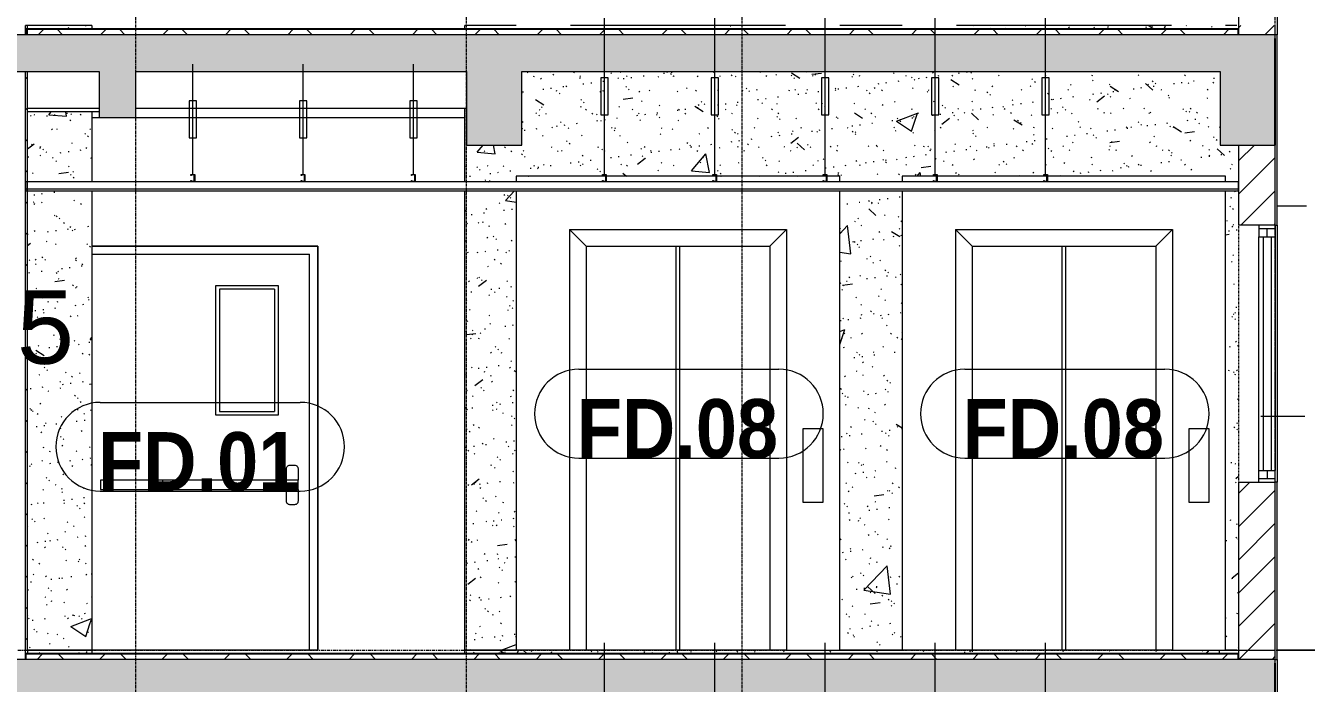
# Model space of a CAD drawing. Header units: millimetres. Extents: x 26124 to 258712, y -8723 to 35400.
# Drawn here: x 42053 to 49022, y 15619 to 19200 of the extents above; entities that cross this region are included whole.
import ezdxf

# ---------------------------------------------------------------- set-up
doc = ezdxf.new("R2010")
doc.units = ezdxf.units.MM
for name, pattern in [('1 NÉT CALL OUT', [6, 3, -3]), ('Centre', [31.75, 6.35, -4.7625, 15.875, -4.7625]), ('Grid Line', [22.225, 12.7, -3.175, 3.175, -3.175])]:
    doc.linetypes.add(name, pattern=pattern)
for name, color, linetype, lineweight in [('0-1', 7, 'Continuous', 5), ('A-AREA-IDEN', 2, 'Continuous', 9), ('A-CLNG', 13, 'Continuous', 9), ('A-CLNG-3', 13, 'Continuous', 18), ('A-DETL-GENF', 92, 'Continuous', 9), ('A-DETL-GENF-1', 7, 'Continuous', 9), ('A-DETL-MEDM', 33, 'Continuous', 18), ('A-DOOR', 31, 'Continuous', 9), ('A-DOOR-FRAM', 31, 'Continuous', 9), ('A-DOOR-IDEN', 31, 'Continuous', 9), ('A-FLOR-3', 192, 'Continuous', 25), ('A-FLOR-LEVL-2', 51, 'Centre', 9), ('A-FLOR-PATT-3', 8, 'Continuous', 9), ('A-GLAZ', 151, 'Continuous', 9), ('A-GLAZ-1', 7, '1 NÉT CALL OUT', 9), ('A-GLAZ-2', 55, '1 NÉT CALL OUT', 9), ('A-GLAZ-IDEN', 152, 'Continuous', 9), ('A-WALL', 113, 'Continuous', 9), ('A-WALL-1', 113, 'Continuous', 18), ('A-WALL-IDEN', 211, 'Continuous', 9), ('A-WALL-PATT-4', 111, 'Continuous', 9), ('I-WALL', 2, 'Continuous', 9), ('I-WALL-3', 2, 'Continuous', 18), ('S-BEAM-2', 10, 'Continuous', 25), ('S-BEAM-3', 7, 'Continuous', 9), ('S-GRID-1', 1, 'Grid Line', 9)]:
    doc.layers.add(name, color=color, linetype=linetype, lineweight=lineweight)
doc.styles.add('Arial_1', font='arial.ttf', dxfattribs={"height": 400})
doc.styles.add('Arial_B_1', font='arialbd.ttf', dxfattribs={"width": 0.9, "height": 320})
pattern_1 = [(45, (80880.3, 14125), (-169.7056, 169.7056), []), (135, (80880.3, 14125), (-169.7056, -169.7056), [])]
pattern_2 = [(45, (80880.3, 14125), (-90.50967, 90.50967), [])]
pattern_3 = [(50, (80880.3, 14125), (1165.978, -102.01), [121.92, -1341.12]), (355, (80880.3, 14125), (-225.554, 1222.763), [97.536, -1072.896]), (100.451, (80977.5, 14116.5), (940.433, 1120.746), [103.616, -1139.776]), (46.184, (80880.3, 14450.1), (1734.906, -269.074), [182.88, -2011.68]), (96.636, (81024.9, 14427.7), (1519.38, 1583.536), [155.424, -1709.665]), (351.184, (80880.3, 14450.1), (1519.39, 1583.52), [146.304, -1609.344]), (21, (81042.9, 14368.8), (970.332, -654.498), [121.92, -1341.12]), (326, (81042.9, 14368.8), (395.533, 1178.804), [97.536, -1072.896]), (71.451, (81123.7, 14314.3), (1365.87, 524.296), [103.616, -1139.776]), (37.5, (80880.3, 14125), (19.767, 541.1527), [53.645, -1006.246, 53.645, -1035.507, -1076.96]), (37.5, (80880.3, 14125), (19.767, 541.1527), [-2149.043, 53.645, -1023.315]), (7.5, (80880.3, 14125), (427.646, 641.156), [53.645, -567.334, 53.645, -981.862, -410.464]), (7.5, (80880.3, 14125), (427.646, 641.156), [-1656.486, 53.645, -356.819]), (327.5, (80517.8, 14125), (867.782, -36.665), [53.645, -352.755, 53.645, -1214.323, -1682.496]), (327.5, (80517.8, 14125), (867.782, -36.665), [-1674.368, 53.645, -1628.85]), (317.5, (80355.2, 14125), (948.028, 162.731), [53.645, -474.675, 53.645, -788.416, -1194.816]), (317.5, (80355.2, 14125), (948.028, 162.731), [-1370.38, 53.645, -1141.17])]
pattern_4 = [(37.5, (80880.3, 14125), (-5.1206, 156.61216), [5.364, -118.181, 5.364, -132.812, -132.08]), (37.5, (80880.3, 14125), (-5.1206, 156.61216), [-261.722, 5.364, -126.716]), (7.5, (80880.3, 14125), (143.847, 229.3842), [5.364, -61.285, 5.364, -105.989, -42.672]), (7.5, (80880.3, 14125), (143.847, 229.3842), [-178.003, 5.364, -37.308]), (327.5, (80780.33, 14125), (253.1176, 0.4601), [5.364, -35.276, 5.364, -140.94, -191.008]), (327.5, (80780.33, 14125), (253.1176, 0.4601), [-186.944, 5.364, -185.644]), (317.5, (80780.33, 14125), (244.3381, 71.3376), [5.364, -14.956, 5.364, -90.546, -109.728]), (317.5, (80780.33, 14125), (244.3381, 71.3376), [-116.23, 5.364, -104.364])]

# ---------------------------------------------------------------- blocks, each defined once
blk = doc.blocks.new('NCV_TKTC_KET CAU_rvt-1-TKCS_MẶT CẮT 3')
at = {"layer": 'S-BEAM-2'}
for p, q in [((48852.6, 18550), (48852.6, 19130)), ((48852.6, 15150), (48852.6, 15730))]:
    blk.add_line(p, q, dxfattribs=at)
at = {"layer": 'S-BEAM-3'}
for p, q in [((42062.6, 18750), (42452.6, 18750)), ((42652.6, 18750), (44452.6, 18750)), ((42302.7, 18730), (42062.6, 18730)), ((42452.6, 18730), (42302.7, 18730)), ((42412.6, 18700), (42452.6, 18700)), ((42652.6, 18700), (44442.6, 18700))]:
    blk.add_line(p, q, dxfattribs=at)
blk = doc.blocks.new('1_FAMILY RVT - W01-WxH 1400x3200xmm-V1-TKCS_MẶT CẮT 3')
at = {"layer": 'A-GLAZ'}
for p, q in [((48852.635618, 11314.4), (48652.635618, 11314.4)), ((48763.735618, 11314.4), (48763.735618, 11250.9)), ((48763.735618, 11295.35), (48852.635618, 11295.35)), ((48808.185618, 11250.9), (48808.185618, 11295.35)), ((48852.635618, 11314.4), (48852.635618, 11250.9)), ((48763.735618, 9977.9), (48763.735618, 11250.9)), ((48763.735618, 11250.9), (48852.635618, 11250.9)), ((48785.960618, 11250.9), (48785.960618, 9977.9)), ((48830.410618, 11250.9), (48830.410618, 9977.9)), ((48852.635618, 11250.9), (48852.635618, 9977.9)), ((48763.735618, 9914.4), (48763.735618, 9977.9)), ((48763.735618, 9977.9), (48852.635618, 9977.9)), ((48808.185618, 9977.9), (48808.185618, 9933.45)), ((48852.635618, 9914.4), (48852.635618, 9977.9)), ((48652.635618, 9914.4), (48852.635618, 9914.4)), ((48852.635618, 9933.45), (48763.735618, 9933.45))]:
    blk.add_line(p, q, dxfattribs=at)
at = {"layer": 'A-GLAZ-2'}
for p, q in [((48652.635618, 11314.4), (48652.635618, 9914.4)), ((48852.635618, 9914.4), (48852.635618, 11314.4))]:
    blk.add_line(p, q, dxfattribs=at)
blk = doc.blocks.new('Thang may HIEN - Dài x Rộng - 2000x2000-V4-TKCS_MẶT CẮT 3')
at = {"layer": 'A-DOOR'}
for p, q in [((46822.6, 11580), (46822.6, 11550)), ((47010.1, 11580), (46822.6, 11580)), ((47610.1, 11580), (47012.6, 11580)), ((48582.6, 11580), (47612.6, 11580)), ((48582.6, 11550), (48582.6, 11580)), ((46822.6, 11500), (46822.6, 9000)), ((48582.6, 9000), (48582.6, 11500)), ((47202.6, 11200), (47112.6, 11290)), ((47112.6, 11290), (47112.6, 9000)), ((47112.6, 11290), (48292.6, 11290)), ((48292.6, 11290), (48202.6, 11200)), ((48292.6, 11290), (48292.6, 9000)), ((47202.6, 11200), (47202.6, 9000)), ((47202.6, 11200), (48202.6, 11200)), ((47692.6, 9000), (47692.6, 11200)), ((47712.6, 9000), (47712.6, 11200)), ((48202.6, 11200), (48202.6, 9000)), ((48492.6, 10205.9), (48382.6, 10205.9)), ((48382.6, 10205.9), (48382.6, 9805.9)), ((48492.6, 9805.9), (48492.6, 10205.9)), ((48382.6, 9805.9), (48492.6, 9805.9)), ((47112.6, 9000), (46822.6, 9000)), ((47117.6, 9000), (47112.6, 9000)), ((48292.6, 9000), (48287.6, 9000)), ((48292.6, 9000), (48582.6, 9000))]:
    blk.add_line(p, q, dxfattribs=at)
blk = doc.blocks.new('Thang may HIEN - Dài x Rộng - 2000x2000-V5-TKCS_MẶT CẮT 3')
at = {"layer": 'A-DOOR'}
for p, q in [((44722.6, 11580), (44722.6, 11550)), ((45210.1, 11580), (44722.6, 11580)), ((45810.1, 11580), (45212.6, 11580)), ((46410.1, 11580), (45812.6, 11580)), ((46482.6, 11580), (46412.6, 11580)), ((46482.6, 11550), (46482.6, 11580)), ((44722.6, 11500), (44722.6, 9000)), ((46482.6, 9000), (46482.6, 11500)), ((45102.6, 11200), (45012.6, 11290)), ((45012.6, 11290), (45012.6, 9000)), ((45012.6, 11290), (46192.6, 11290)), ((46192.6, 11290), (46102.6, 11200)), ((46192.6, 11290), (46192.6, 9000)), ((45102.6, 11200), (45102.6, 9000)), ((45102.6, 11200), (46102.6, 11200)), ((45592.6, 9000), (45592.6, 11200)), ((45612.6, 9000), (45612.6, 11200)), ((46102.6, 11200), (46102.6, 9000)), ((46392.6, 10205.9), (46282.6, 10205.9)), ((46282.6, 10205.9), (46282.6, 9805.9)), ((46392.6, 9805.9), (46392.6, 10205.9)), ((46282.6, 9805.9), (46392.6, 9805.9)), ((45012.6, 9000), (44722.6, 9000)), ((45017.6, 9000), (45012.6, 9000)), ((46192.6, 9000), (46187.6, 9000)), ((46192.6, 9000), (46482.6, 9000))]:
    blk.add_line(p, q, dxfattribs=at)
blk = doc.blocks.new('FD_01 - FD_01-1200x2200mm-V51-TKCS_MẶT CẮT 3')
at = {"layer": 'A-DOOR'}
for p, q in [((43087.6, 17785), (43427.6, 17785)), ((43087.6, 17080), (43087.6, 17785)), ((43427.6, 17785), (43427.6, 17080)), ((43107.6, 17765), (43107.6, 17100)), ((43407.6, 17765), (43107.6, 17765)), ((43407.6, 17765), (43407.6, 17100)), ((43427.6, 17080), (43087.6, 17080)), ((43107.6, 17100), (43407.6, 17100)), ((43490.7, 16808), (43516.1, 16808)), ((43471.6, 16725.4), (43471.6, 16788.9)), ((43535.1, 16788.9), (43535.1, 16725.4)), ((42797.3, 16725.4), (42460.1, 16725.4)), ((42460.1, 16725.4), (42460.1, 16674.6)), ((42460.1, 16674.6), (42797.3, 16674.6)), ((42797.3, 16725.4), (42797.3, 16674.6)), ((43471.6, 16725.4), (42797.3, 16725.4)), ((42797.3, 16674.6), (43471.6, 16674.6)), ((43471.6, 16674.6), (43471.6, 16725.4)), ((43535.1, 16725.4), (43471.6, 16725.4)), ((43471.6, 16674.6), (43535.1, 16674.6)), ((43471.6, 16611.1), (43471.6, 16674.6)), ((43535.1, 16674.6), (43535.1, 16725.4)), ((43535.1, 16674.6), (43535.1, 16611.1)), ((43516.1, 16592.1), (43490.7, 16592.1))]:
    blk.add_line(p, q, dxfattribs=at)
at = {"layer": 'A-DOOR', "flags": 128}
for points in [[(43471.6, 16788.9), (43472.1, 16793.1), (43473.5, 16797.2), (43475.8, 16800.8), (43478.8, 16803.8), (43482.4, 16806.1), (43486.4, 16807.5), (43490.7, 16808)], [(43516.1, 16808), (43520.3, 16807.5), (43524.4, 16806.1), (43528, 16803.8), (43531, 16800.8), (43533.2, 16797.2), (43534.7, 16793.1), (43535.1, 16788.9)], [(43490.7, 16592.1), (43486.4, 16592.5), (43482.4, 16593.9), (43478.8, 16596.2), (43475.8, 16599.2), (43473.5, 16602.8), (43472.1, 16606.9), (43471.6, 16611.1)], [(43535.1, 16611.1), (43534.7, 16606.9), (43533.2, 16602.8), (43531, 16599.2), (43528, 16596.2), (43524.4, 16593.9), (43520.3, 16592.5), (43516.1, 16592.1)]]:
    blk.add_lwpolyline(points, dxfattribs=at)
at = {"layer": 'A-DOOR-FRAM'}
for p, q in [((43642.6, 18000), (42412.6, 18000)), ((43642.6, 15800), (43642.6, 18000)), ((42412.6, 17955), (43597.6, 17955)), ((43597.6, 15800), (43597.6, 17955)), ((43642.6, 15800), (43597.6, 15800))]:
    blk.add_line(p, q, dxfattribs=at)
blk = doc.blocks.new('Repeating Detail - THANH TREO TRẦN 600-354052-TKCS_MẶT CẮT 3')
at = {"layer": 'A-DETL-GENF'}
for points in [[(116732.564287, 28550), (116752.564287, 28550), (116752.564287, 28556), (116750.064287, 28552.5), (116735.064287, 28552.5), (116735.064287, 28587.5), (116750.064287, 28587.5), (116752.564287, 28584), (116752.564287, 28590), (116732.564287, 28590)], [(117332.564287, 28550), (117352.564287, 28550), (117352.564287, 28556), (117350.064287, 28552.5), (117335.064287, 28552.5), (117335.064287, 28587.5), (117350.064287, 28587.5), (117352.564287, 28584), (117352.564287, 28590), (117332.564287, 28590)], [(117932.564287, 28550), (117952.564287, 28550), (117952.564287, 28556), (117950.064287, 28552.5), (117935.064287, 28552.5), (117935.064287, 28587.5), (117950.064287, 28587.5), (117952.564287, 28584), (117952.564287, 28590), (117932.564287, 28590)]]:
    blk.add_hatch(color=256, dxfattribs=at).paths.add_polyline_path(points)
for p, q in [((116742.564287, 28590), (116742.564287, 29190)), ((117342.564287, 28590), (117342.564287, 29190)), ((117942.564287, 28590), (117942.564287, 29190)), ((116722.564287, 28990), (116762.564287, 28990)), ((116722.564287, 28790), (116722.564287, 28990)), ((116762.564287, 28990), (116762.564287, 28790)), ((117322.564287, 28990), (117362.564287, 28990)), ((117322.564287, 28790), (117322.564287, 28990)), ((117362.564287, 28990), (117362.564287, 28790)), ((117922.564287, 28990), (117962.564287, 28990)), ((117922.564287, 28790), (117922.564287, 28990)), ((117962.564287, 28990), (117962.564287, 28790)), ((116762.564287, 28790), (116722.564287, 28790)), ((117362.564287, 28790), (117322.564287, 28790)), ((117962.564287, 28790), (117922.564287, 28790)), ((116752.564287, 28590), (116732.564287, 28590)), ((116732.564287, 28590), (116732.564287, 28550)), ((116752.564287, 28590), (116732.564287, 28590)), ((116732.564287, 28590), (116732.564287, 28550)), ((116735.064287, 28587.5), (116750.064287, 28587.5)), ((116735.064287, 28552.5), (116735.064287, 28587.5)), ((116735.064287, 28552.5), (116735.064287, 28587.5)), ((116735.064287, 28587.5), (116750.064287, 28587.5)), ((116750.064287, 28587.5), (116750.064287, 28584)), ((116750.064287, 28587.5), (116750.064287, 28584)), ((116750.064287, 28584), (116752.564287, 28584)), ((116750.064287, 28584), (116752.564287, 28584)), ((116752.564287, 28584), (116752.564287, 28590)), ((116752.564287, 28584), (116752.564287, 28590)), ((117352.564287, 28590), (117332.564287, 28590)), ((117332.564287, 28590), (117332.564287, 28550)), ((117352.564287, 28590), (117332.564287, 28590)), ((117332.564287, 28590), (117332.564287, 28550)), ((117335.064287, 28587.5), (117350.064287, 28587.5)), ((117335.064287, 28552.5), (117335.064287, 28587.5)), ((117335.064287, 28552.5), (117335.064287, 28587.5)), ((117335.064287, 28587.5), (117350.064287, 28587.5)), ((117350.064287, 28587.5), (117350.064287, 28584)), ((117350.064287, 28587.5), (117350.064287, 28584)), ((117350.064287, 28584), (117352.564287, 28584)), ((117350.064287, 28584), (117352.564287, 28584)), ((117352.564287, 28584), (117352.564287, 28590)), ((117352.564287, 28584), (117352.564287, 28590)), ((117952.564287, 28590), (117932.564287, 28590)), ((117932.564287, 28590), (117932.564287, 28550)), ((117952.564287, 28590), (117932.564287, 28590)), ((117932.564287, 28590), (117932.564287, 28550)), ((117935.064287, 28587.5), (117950.064287, 28587.5)), ((117935.064287, 28552.5), (117935.064287, 28587.5)), ((117935.064287, 28552.5), (117935.064287, 28587.5)), ((117935.064287, 28587.5), (117950.064287, 28587.5)), ((117950.064287, 28587.5), (117950.064287, 28584)), ((117950.064287, 28587.5), (117950.064287, 28584)), ((117950.064287, 28584), (117952.564287, 28584)), ((117950.064287, 28584), (117952.564287, 28584)), ((117952.564287, 28584), (117952.564287, 28590)), ((117952.564287, 28584), (117952.564287, 28590)), ((116732.564287, 28550), (116752.564287, 28550)), ((116732.564287, 28550), (116752.564287, 28550)), ((116750.064287, 28552.5), (116735.064287, 28552.5)), ((116750.064287, 28552.5), (116735.064287, 28552.5)), ((116752.564287, 28556), (116750.064287, 28556)), ((116750.064287, 28556), (116750.064287, 28552.5)), ((116752.564287, 28556), (116750.064287, 28556)), ((116750.064287, 28556), (116750.064287, 28552.5)), ((116752.564287, 28550), (116752.564287, 28556)), ((116752.564287, 28550), (116752.564287, 28556)), ((117332.564287, 28550), (117352.564287, 28550)), ((117332.564287, 28550), (117352.564287, 28550)), ((117350.064287, 28552.5), (117335.064287, 28552.5)), ((117350.064287, 28552.5), (117335.064287, 28552.5)), ((117352.564287, 28556), (117350.064287, 28556)), ((117350.064287, 28556), (117350.064287, 28552.5)), ((117352.564287, 28556), (117350.064287, 28556)), ((117350.064287, 28556), (117350.064287, 28552.5)), ((117352.564287, 28550), (117352.564287, 28556)), ((117352.564287, 28550), (117352.564287, 28556)), ((117932.564287, 28550), (117952.564287, 28550)), ((117932.564287, 28550), (117952.564287, 28550)), ((117950.064287, 28552.5), (117935.064287, 28552.5)), ((117950.064287, 28552.5), (117935.064287, 28552.5)), ((117952.564287, 28556), (117950.064287, 28556)), ((117950.064287, 28556), (117950.064287, 28552.5)), ((117952.564287, 28556), (117950.064287, 28556)), ((117950.064287, 28556), (117950.064287, 28552.5)), ((117952.564287, 28550), (117952.564287, 28556)), ((117952.564287, 28550), (117952.564287, 28556))]:
    blk.add_line(p, q, dxfattribs=at)
blk = doc.blocks.new('Repeating Detail - THANH TREO TRẦN 850-354056-TKCS_MẶT CẮT 3')
at = {"layer": 'A-DETL-GENF'}
for points in [[(113292.5, 28550), (113312.5, 28550), (113312.5, 28556), (113310, 28552.5), (113295, 28552.5), (113295, 28587.5), (113310, 28587.5), (113312.5, 28584), (113312.5, 28590), (113292.5, 28590)], [(113892.5, 28550), (113912.5, 28550), (113912.5, 28556), (113910, 28552.5), (113895, 28552.5), (113895, 28587.5), (113910, 28587.5), (113912.5, 28584), (113912.5, 28590), (113892.5, 28590)], [(114492.5, 28550), (114512.5, 28550), (114512.5, 28556), (114510, 28552.5), (114495, 28552.5), (114495, 28587.5), (114510, 28587.5), (114512.5, 28584), (114512.5, 28590), (114492.5, 28590)], [(115092.5, 28550), (115112.5, 28550), (115112.5, 28556), (115110, 28552.5), (115095, 28552.5), (115095, 28587.5), (115110, 28587.5), (115112.5, 28584), (115112.5, 28590), (115092.5, 28590)], [(115692.5, 28550), (115712.5, 28550), (115712.5, 28556), (115710, 28552.5), (115695, 28552.5), (115695, 28587.5), (115710, 28587.5), (115712.5, 28584), (115712.5, 28590), (115692.5, 28590)]]:
    blk.add_hatch(color=256, dxfattribs=at).paths.add_polyline_path(points)
for p, q in [((113302.5, 28590), (113302.5, 29440)), ((113902.5, 28590), (113902.5, 29440)), ((114502.5, 28590), (114502.5, 29440)), ((115102.5, 28590), (115102.5, 29440)), ((115702.5, 28590), (115702.5, 29440)), ((113282.5, 29115), (113322.5, 29115)), ((113282.5, 28915), (113282.5, 29115)), ((113322.5, 29115), (113322.5, 28915)), ((113882.5, 29115), (113922.5, 29115)), ((113882.5, 28915), (113882.5, 29115)), ((113922.5, 29115), (113922.5, 28915)), ((114482.5, 29115), (114522.5, 29115)), ((114482.5, 28915), (114482.5, 29115)), ((114522.5, 29115), (114522.5, 28915)), ((115082.5, 29115), (115122.5, 29115)), ((115082.5, 28915), (115082.5, 29115)), ((115122.5, 29115), (115122.5, 28915)), ((115682.5, 29115), (115722.5, 29115)), ((115682.5, 28915), (115682.5, 29115)), ((115722.5, 29115), (115722.5, 28915)), ((113322.5, 28915), (113282.5, 28915)), ((113922.5, 28915), (113882.5, 28915)), ((114522.5, 28915), (114482.5, 28915)), ((115122.5, 28915), (115082.5, 28915)), ((115722.5, 28915), (115682.5, 28915)), ((113312.5, 28590), (113292.5, 28590)), ((113292.5, 28590), (113292.5, 28550)), ((113312.5, 28590), (113292.5, 28590)), ((113292.5, 28590), (113292.5, 28550)), ((113295, 28587.5), (113310, 28587.5)), ((113295, 28552.5), (113295, 28587.5)), ((113295, 28552.5), (113295, 28587.5)), ((113295, 28587.5), (113310, 28587.5)), ((113310, 28587.5), (113310, 28584)), ((113310, 28587.5), (113310, 28584)), ((113310, 28584), (113312.5, 28584)), ((113310, 28584), (113312.5, 28584)), ((113312.5, 28584), (113312.5, 28590)), ((113312.5, 28584), (113312.5, 28590)), ((113912.5, 28590), (113892.5, 28590)), ((113892.5, 28590), (113892.5, 28550)), ((113912.5, 28590), (113892.5, 28590)), ((113892.5, 28590), (113892.5, 28550)), ((113895, 28587.5), (113910, 28587.5)), ((113895, 28552.5), (113895, 28587.5)), ((113895, 28552.5), (113895, 28587.5)), ((113895, 28587.5), (113910, 28587.5)), ((113910, 28587.5), (113910, 28584)), ((113910, 28587.5), (113910, 28584)), ((113910, 28584), (113912.5, 28584)), ((113910, 28584), (113912.5, 28584)), ((113912.5, 28584), (113912.5, 28590)), ((113912.5, 28584), (113912.5, 28590)), ((114512.5, 28590), (114492.5, 28590)), ((114492.5, 28590), (114492.5, 28550)), ((114512.5, 28590), (114492.5, 28590)), ((114492.5, 28590), (114492.5, 28550)), ((114495, 28587.5), (114510, 28587.5)), ((114495, 28552.5), (114495, 28587.5)), ((114495, 28552.5), (114495, 28587.5)), ((114495, 28587.5), (114510, 28587.5)), ((114510, 28587.5), (114510, 28584)), ((114510, 28587.5), (114510, 28584)), ((114510, 28584), (114512.5, 28584)), ((114510, 28584), (114512.5, 28584)), ((114512.5, 28584), (114512.5, 28590)), ((114512.5, 28584), (114512.5, 28590)), ((115112.5, 28590), (115092.5, 28590)), ((115092.5, 28590), (115092.5, 28550)), ((115112.5, 28590), (115092.5, 28590)), ((115092.5, 28590), (115092.5, 28550)), ((115095, 28587.5), (115110, 28587.5)), ((115095, 28552.5), (115095, 28587.5)), ((115095, 28552.5), (115095, 28587.5)), ((115095, 28587.5), (115110, 28587.5)), ((115110, 28587.5), (115110, 28584)), ((115110, 28587.5), (115110, 28584)), ((115110, 28584), (115112.5, 28584)), ((115110, 28584), (115112.5, 28584)), ((115112.5, 28584), (115112.5, 28590)), ((115112.5, 28584), (115112.5, 28590)), ((115712.5, 28590), (115692.5, 28590)), ((115692.5, 28590), (115692.5, 28550)), ((115712.5, 28590), (115692.5, 28590)), ((115692.5, 28590), (115692.5, 28550)), ((115695, 28587.5), (115710, 28587.5)), ((115695, 28552.5), (115695, 28587.5)), ((115695, 28552.5), (115695, 28587.5)), ((115695, 28587.5), (115710, 28587.5)), ((115710, 28587.5), (115710, 28584)), ((115710, 28587.5), (115710, 28584)), ((115710, 28584), (115712.5, 28584)), ((115710, 28584), (115712.5, 28584)), ((115712.5, 28584), (115712.5, 28590)), ((115712.5, 28584), (115712.5, 28590)), ((113292.5, 28550), (113312.5, 28550)), ((113292.5, 28550), (113312.5, 28550)), ((113310, 28552.5), (113295, 28552.5)), ((113310, 28552.5), (113295, 28552.5)), ((113312.5, 28556), (113310, 28556)), ((113310, 28556), (113310, 28552.5)), ((113312.5, 28556), (113310, 28556)), ((113310, 28556), (113310, 28552.5)), ((113312.5, 28550), (113312.5, 28556)), ((113312.5, 28550), (113312.5, 28556)), ((113892.5, 28550), (113912.5, 28550)), ((113892.5, 28550), (113912.5, 28550)), ((113910, 28552.5), (113895, 28552.5)), ((113910, 28552.5), (113895, 28552.5)), ((113912.5, 28556), (113910, 28556)), ((113910, 28556), (113910, 28552.5)), ((113912.5, 28556), (113910, 28556)), ((113910, 28556), (113910, 28552.5)), ((113912.5, 28550), (113912.5, 28556)), ((113912.5, 28550), (113912.5, 28556)), ((114492.5, 28550), (114512.5, 28550)), ((114492.5, 28550), (114512.5, 28550)), ((114510, 28552.5), (114495, 28552.5)), ((114510, 28552.5), (114495, 28552.5)), ((114512.5, 28556), (114510, 28556)), ((114510, 28556), (114510, 28552.5)), ((114512.5, 28556), (114510, 28556)), ((114510, 28556), (114510, 28552.5)), ((114512.5, 28550), (114512.5, 28556)), ((114512.5, 28550), (114512.5, 28556)), ((115092.5, 28550), (115112.5, 28550)), ((115092.5, 28550), (115112.5, 28550)), ((115110, 28552.5), (115095, 28552.5)), ((115110, 28552.5), (115095, 28552.5)), ((115112.5, 28556), (115110, 28556)), ((115110, 28556), (115110, 28552.5)), ((115112.5, 28556), (115110, 28556)), ((115110, 28556), (115110, 28552.5)), ((115112.5, 28550), (115112.5, 28556)), ((115112.5, 28550), (115112.5, 28556)), ((115692.5, 28550), (115712.5, 28550)), ((115692.5, 28550), (115712.5, 28550)), ((115710, 28552.5), (115695, 28552.5)), ((115710, 28552.5), (115695, 28552.5)), ((115712.5, 28556), (115710, 28556)), ((115710, 28556), (115710, 28552.5)), ((115712.5, 28556), (115710, 28556)), ((115710, 28556), (115710, 28552.5)), ((115712.5, 28550), (115712.5, 28556)), ((115712.5, 28550), (115712.5, 28556))]:
    blk.add_line(p, q, dxfattribs=at)
blk = doc.blocks.new('STN_Door Tag - STN_Door Tag-1788670-TKCS_MẶT CẮT 3')
at = {"layer": 'A-DOOR-IDEN'}
for p, q in [((47163.5, 10529.1), (48251.6, 10529.1)), ((47163.5, 10046.1), (48251.6, 10046.1))]:
    blk.add_line(p, q, dxfattribs=at)
for centre, start, end in [((47163.5, 10287.6), 90, 270), ((48251.6, 10287.6), 270, 90)]:
    blk.add_arc(centre, 241.5, start, end, dxfattribs=at)

msp = doc.modelspace()

# ---------------------------------------------------------------- hatches: boundary and pattern name
at = {"layer": 'A-DETL-GENF-1'}
h = msp.add_hatch(color=256, dxfattribs=at)
h.paths.add_polyline_path([(116152.5, 1550), (116452.5, 1550), (116452.5, 1950), (118252.6, 1950), (118252.6, 1700), (118452.6, 1700), (118452.6, 1950), (122652.5, 1950), (122652.5, 1550), (122953, 1550), (122953, 1950), (126952.5, 1950), (126952.5, 1550), (127252.5, 1550), (127252.5, 2150), (112052.6, 2150), (112052.6, 1550), (112352.5, 1550), (112352.5, 1950), (116152.5, 1950), (116152.5, 1809.6)])
h.paths.add_polyline_path([(33652.6, 1550), (33952.6, 1550), (33952.6, 2000), (37952.1, 2000), (37952.1, 1550), (38252.6, 1550), (38252.6, 1950), (42452.6, 1950), (42452.6, 1700), (42652.6, 1700), (42652.6, 1950), (44452.6, 1950), (44452.6, 1550), (44752.6, 1550), (44752.6, 1950), (48552.6, 1950), (48552.6, 1550), (48852.6, 1550), (48852.6, 2150), (33652.6, 2150), (33652.6, 1809.6)])
h.paths.add_polyline_path([(126952.5, 4950), (127252.5, 4950), (127252.5, 5550), (112052.6, 5550), (112052.6, 4950), (112352.5, 4950), (112352.5, 5350), (116152.5, 5350), (116152.5, 4950), (116452.5, 4950), (116452.5, 5350), (118252.6, 5350), (118252.6, 5100), (118452.6, 5100), (118452.6, 5350), (122652.5, 5350), (122652.5, 4950), (122953, 4950), (122953, 5350), (126952.5, 5350)])
h.paths.add_polyline_path([(44752.6, 4950), (44752.6, 5350), (48552.6, 5350), (48552.6, 4950), (48852.6, 4950), (48852.6, 5550), (33652.6, 5550), (33652.6, 4950), (33952.6, 4950), (33952.6, 5380), (37952.1, 5380), (37952.1, 4950), (38252.6, 4950), (38252.6, 5350), (42452.6, 5350), (42452.6, 5100), (42652.6, 5100), (42652.6, 5350), (44452.6, 5350), (44452.6, 4950), (44717.3, 4950)])
h.paths.add_polyline_path([(126952.5, 8350), (127252.5, 8350), (127252.5, 8950), (112052.6, 8950), (112052.6, 8350), (112352.5, 8350), (112352.5, 8750), (116152.5, 8750), (116152.5, 8350), (116452.5, 8350), (116452.5, 8750), (118252.6, 8750), (118252.6, 8500), (118452.6, 8500), (118452.6, 8750), (122652.5, 8750), (122652.5, 8350), (122953, 8350), (122953, 8750), (126952.5, 8750)])
h.paths.add_polyline_path([(33952.6, 8350), (33952.6, 8780), (37952.1, 8780), (37952.1, 8350), (38252.6, 8350), (38252.6, 8750), (42452.6, 8750), (42452.6, 8500), (42652.6, 8500), (42652.6, 8750), (44452.6, 8750), (44452.6, 8350), (44752.6, 8350), (44752.6, 8750), (48552.6, 8750), (48552.6, 8350), (48852.6, 8350), (48852.6, 8950), (33652.6, 8950), (33652.6, 8350)])
h.paths.add_polyline_path([(33952.6, 11750), (33952.6, 12200), (37952.1, 12200), (37952.1, 11750), (38252.6, 11750), (38252.6, 12150), (42452.6, 12150), (42452.6, 11900), (42652.6, 11900), (42652.6, 12150), (44452.6, 12150), (44452.6, 11750), (44752.6, 11750), (44752.6, 12150), (48552.6, 12150), (48552.6, 11750), (48852.6, 11750), (48852.6, 12350), (33652.6, 12350), (33652.6, 11750)])
h.paths.add_polyline_path([(116189.3, 11750), (116452.5, 11750), (116452.5, 12150), (118252.6, 12150), (118252.6, 11900), (118452.6, 11900), (118452.6, 12150), (122652.5, 12150), (122652.5, 11750), (122953, 11750), (122953, 12150), (126952.5, 12150), (126952.5, 11750), (127252.5, 11750), (127252.5, 12350), (112052.6, 12350), (112052.6, 11750), (112352.5, 11750), (112352.5, 12150), (116152.5, 12150), (116152.5, 11750)])
h.paths.add_polyline_path([(126952.5, 15150), (127252.5, 15150), (127252.5, 15750), (112052.6, 15750), (112052.6, 15150), (112352.5, 15150), (112352.5, 15550), (116152.5, 15550), (116152.5, 15150), (116452.5, 15150), (116452.5, 15550), (118252.6, 15550), (118252.6, 15300), (118452.6, 15300), (118452.6, 15550), (122652.5, 15550), (122652.5, 15150), (122953, 15150), (122953, 15550), (126952.5, 15550)])
h.paths.add_polyline_path([(33952.6, 15150), (33952.6, 15600), (37952.1, 15600), (37952.1, 15150), (38252.6, 15150), (38252.6, 15550), (42452.6, 15550), (42452.6, 15300), (42652.6, 15300), (42652.6, 15550), (44452.6, 15550), (44452.6, 15150), (44752.6, 15150), (44752.6, 15550), (48552.6, 15550), (48552.6, 15150), (48852.6, 15150), (48852.6, 15750), (33652.6, 15750), (33652.6, 15150)])
h.paths.add_polyline_path([(126952.5, 18550), (127252.5, 18550), (127252.5, 19150), (112052.6, 19150), (112052.6, 18550), (112352.5, 18550), (112352.5, 18950), (116152.5, 18950), (116152.5, 18550), (116452.5, 18550), (116452.5, 18950), (118252.6, 18950), (118252.6, 18700), (118452.6, 18700), (118452.6, 18950), (122652.5, 18950), (122652.5, 18550), (122953, 18550), (122953, 18950), (126952.5, 18950), (126952.5, 18552.9)])
h.paths.add_polyline_path([(33952.6, 18550), (33952.6, 19000), (37952.1, 19000), (37952.1, 18550), (38252.6, 18550), (38252.6, 18950), (42452.6, 18950), (42452.6, 18700), (42652.6, 18700), (42652.6, 18950), (44452.6, 18950), (44452.6, 18550), (44752.6, 18550), (44752.6, 18950), (48552.6, 18950), (48552.6, 18550), (48852.6, 18550), (48852.6, 19150), (33652.6, 19150), (33652.6, 18550)])
h.paths.add_polyline_path([(126952.5, 21950), (127252.5, 21950), (127252.5, 22550), (112052.6, 22550), (112052.6, 21950), (112352.5, 21950), (112352.5, 22350), (116152.5, 22350), (116152.5, 21950), (116452.5, 21950), (116452.5, 22350), (118252.6, 22350), (118252.6, 22100), (118452.6, 22100), (118452.6, 22350), (122652.5, 22350), (122652.5, 21950), (122953, 21950), (122953, 22350), (126952.5, 22350), (126952.5, 22140.7)])
h.paths.add_polyline_path([(33652.6, 21950), (33952.6, 21950), (33952.6, 22400), (37952.1, 22400), (37952.1, 21950), (38252.6, 21950), (38252.6, 22350), (42452.6, 22350), (42452.6, 22100), (42652.6, 22100), (42652.6, 22350), (44452.6, 22350), (44452.6, 21950), (44752.6, 21950), (44752.6, 22350), (48552.6, 22350), (48552.6, 21950), (48852.6, 21950), (48852.6, 22550), (33652.6, 22550), (33652.6, 22140.7)])
h.paths.add_polyline_path([(127252.5, 25350), (127252.5, 25950), (112052.6, 25950), (112052.6, 25350), (112352.5, 25350), (112352.5, 25750), (116152.5, 25750), (116152.5, 25350), (116452.5, 25350), (116452.5, 25750), (118252.6, 25750), (118252.6, 25500), (118452.6, 25500), (118452.6, 25750), (122652.5, 25750), (122652.5, 25350), (122953, 25350), (122953, 25750), (126952.5, 25750), (126952.5, 25350)])
h.paths.add_polyline_path([(33952.6, 25350), (33952.6, 25800), (37952.1, 25800), (37952.1, 25350), (38252.6, 25350), (38252.6, 25750), (42452.6, 25750), (42452.6, 25500), (42652.6, 25500), (42652.6, 25750), (44452.6, 25750), (44452.6, 25350), (44752.6, 25350), (44752.6, 25750), (48552.6, 25750), (48552.6, 25350), (48852.6, 25350), (48852.6, 25950), (33652.6, 25950), (33652.6, 25350)])
h.paths.add_polyline_path([(126952.6, 28750), (127252.6, 28750), (127252.6, 29650), (127052.6, 29650), (127052.6, 29350), (116452.6, 29350), (116452.6, 29550), (112052.6, 29550), (112052.6, 28950), (112352.7, 28950), (112352.7, 29350), (116152.6, 29350), (116152.6, 28950), (116452.6, 28950), (116452.6, 29150), (118252.6, 29150), (118252.6, 28900), (118452.6, 28900), (118452.6, 29150), (122652.6, 29150), (122652.6, 28750), (122952.6, 28750), (122952.6, 29150), (126952.6, 29150)])
h.paths.add_polyline_path([(33952.6, 28750), (33952.6, 29150), (37952.1, 29150), (37952.1, 28750), (38252.6, 28750), (38252.6, 29150), (42452.6, 29150), (42452.6, 28900), (42652.6, 28900), (42652.6, 29150), (44452.6, 29150), (44452.6, 28950), (44752.6, 28950), (44752.6, 29350), (48552.6, 29350), (48552.6, 28950), (48852.6, 28950), (48852.6, 29550), (44452.6, 29550), (44452.6, 29350), (33852.6, 29350), (33852.6, 29650), (33652.6, 29650), (33652.6, 28750)])
h.paths.add_polyline_path([(127252.6, 32700), (127252.6, 33200), (126454.5, 33200), (126454.5, 33000), (127054.5, 33000), (127054.5, 32700)])
h.paths.add_polyline_path([(33652.6, 32700), (33850.6, 32700), (33850.6, 33000), (34450.6, 33000), (34450.6, 33200), (33652.6, 33200)])
h.paths.add_polyline_path([(112252.5, 32800), (112252.5, 33000), (114152.7, 33000), (114152.7, 32800), (114352.5, 32800), (114352.5, 33000), (116252.6, 33000), (116252.6, 32800), (116452.6, 32800), (116452.6, 33200), (112052.4, 33200), (112052.4, 32800)])
h.paths.add_polyline_path([(46752.4, 32800), (46752.4, 33000), (48652.6, 33000), (48652.6, 32800), (48852.7, 32800), (48852.7, 33200), (44452.6, 33200), (44452.6, 32800), (44652.6, 32800), (44652.6, 33000), (46552.6, 33000), (46552.6, 32800)])
at = {"layer": 'A-FLOR-PATT-3'}
h = msp.add_hatch(dxfattribs=at)
h.set_pattern_fill('FP_8', color=256, style=0, pattern_type=2)
h.set_pattern_definition(pattern_1)
h.paths.add_polyline_path([(116189.3, 19150), (118852.5, 19150.9), (118852.5, 19180), (112252.6, 19180), (112252.6, 19150), (116152.5, 19150)])
h.paths.add_polyline_path([(44692.6, 19150), (48652.6, 19150), (48652.6, 19180), (42052.6, 19180), (42052.6, 19150), (44452.6, 19150)])
h = msp.add_hatch(dxfattribs=at)
h.set_pattern_fill('FP_8', color=256, style=0, pattern_type=2)
h.set_pattern_definition(pattern_1)
h.paths.add_polyline_path([(118625.9, 15750), (118852.5, 15750), (118852.5, 15780), (112252.6, 15780), (112252.6, 15750), (118452.6, 15750)])
h.paths.add_polyline_path([(44692.6, 15750), (48652.6, 15750), (48652.6, 15780), (42052.6, 15780), (42052.6, 15750), (44452.6, 15750)])
at = {"layer": 'A-WALL-PATT-4'}
h = msp.add_hatch(dxfattribs=at)
h.set_pattern_fill('FP_5', color=256, style=0, pattern_type=2)
h.set_pattern_definition([(45, (80880.3, 14125), (-84.8528, 84.8528), [])])
h.paths.add_polyline_path([(42062.6, 15800), (42062.6, 18950), (42052.6, 18950), (42052.6, 15800)])
h.paths.add_polyline_path([(42062.6, 19150), (42062.6, 19200), (42052.6, 19200), (42052.6, 19150), (42060.1, 19150)])
h = msp.add_hatch(dxfattribs=at)
h.set_pattern_fill('FP_6', color=256, style=0, pattern_type=2)
h.set_pattern_definition(pattern_3)
h.paths.add_polyline_path([(42402.6, 15800), (42402.6, 18300), (42062.6, 18300), (42062.6, 15800), (42280.8, 15800)])
h.paths.add_polyline_path([(42062.6, 18350), (42402.6, 18350), (42402.6, 18730), (42062.6, 18730), (42062.6, 18552.9)])
h.paths.add_polyline_path([(42280.8, 19180), (42402.6, 19180), (42402.6, 19200), (42062.6, 19200), (42062.7, 19180)])
h = msp.add_hatch(dxfattribs=at)
h.set_pattern_fill('FP_7', color=256, style=0, pattern_type=2)
h.set_pattern_definition(pattern_4)
h.paths.add_polyline_path([(42402.6, 15800), (42402.6, 18300), (42062.6, 18300), (42062.6, 15800), (42280.8, 15800)])
h.paths.add_polyline_path([(42062.6, 18350), (42402.6, 18350), (42402.6, 18730), (42062.6, 18730), (42062.6, 18552.9)])
h.paths.add_polyline_path([(42280.8, 19180), (42402.6, 19180), (42402.6, 19200), (42062.6, 19200), (42062.7, 19180)])
h = msp.add_hatch(dxfattribs=at)
h.set_pattern_fill('FP_6', color=256, style=0, pattern_type=2)
h.set_pattern_definition(pattern_3)
h.paths.add_polyline_path([(42402.6, 15800), (42412.6, 15800), (42412.6, 18300), (42402.6, 18300), (42402.6, 16161)])
h.paths.add_polyline_path([(42402.6, 18350), (42412.6, 18350), (42412.6, 18730), (42402.6, 18730), (42402.6, 18552.9)])
h.paths.add_polyline_path([(42402.6, 19180), (42412.6, 19180), (42412.6, 19200), (42402.6, 19200)])
h = msp.add_hatch(dxfattribs=at)
h.set_pattern_fill('FP_7', color=256, style=0, pattern_type=2)
h.set_pattern_definition(pattern_4)
h.paths.add_polyline_path([(42402.6, 15800), (42412.6, 15800), (42412.6, 18300), (42402.6, 18300), (42402.6, 16161)])
h.paths.add_polyline_path([(42402.6, 18350), (42412.6, 18350), (42412.6, 18730), (42402.6, 18730), (42402.6, 18552.9)])
h.paths.add_polyline_path([(42402.6, 19180), (42412.6, 19180), (42412.6, 19200), (42402.6, 19200)])
h = msp.add_hatch(dxfattribs=at)
h.set_pattern_fill('FP_6', color=256, style=0, pattern_type=2)
h.set_pattern_definition(pattern_3)
h.paths.add_polyline_path([(44442.6, 15800), (44452.6, 15800), (44452.6, 18300), (44442.6, 18300), (44442.6, 16161)])
h.paths.add_polyline_path([(44442.6, 18350), (44452.6, 18350), (44452.6, 18750), (44442.6, 18750), (44442.6, 18550)])
h.paths.add_polyline_path([(44442.6, 19180), (44452.6, 19180), (44452.6, 19200), (44442.6, 19200)])
h = msp.add_hatch(dxfattribs=at)
h.set_pattern_fill('FP_7', color=256, style=0, pattern_type=2)
h.set_pattern_definition(pattern_4)
h.paths.add_polyline_path([(44442.6, 15800), (44452.6, 15800), (44452.6, 18300), (44442.6, 18300), (44442.6, 16161)])
h.paths.add_polyline_path([(44442.6, 18350), (44452.6, 18350), (44452.6, 18750), (44442.6, 18750), (44442.6, 18550)])
h.paths.add_polyline_path([(44442.6, 19180), (44452.6, 19180), (44452.6, 19200), (44442.6, 19200)])
h = msp.add_hatch(dxfattribs=at)
h.set_pattern_fill('FP_6', color=256, style=0, pattern_type=2)
h.set_pattern_definition(pattern_3)
h.paths.add_polyline_path([(44452.6, 15800), (44722.6, 15800), (44722.6, 18300), (44452.6, 18300), (44452.6, 16161)])
h.paths.add_polyline_path([(46482.6, 15800), (46822.6, 15800), (46822.6, 18300), (46482.6, 18300), (46482.6, 16161)])
h.paths.add_polyline_path([(48652.6, 15800), (48652.6, 18550), (48552.6, 18550), (48552.6, 18950), (44752.6, 18950), (44752.6, 18550), (44452.6, 18550), (44452.6, 18350), (44722.6, 18350), (44722.6, 18380), (45210.1, 18380), (45210.1, 18387.5), (45195.1, 18387.5), (45192.6, 18384), (45192.6, 18390), (45212.6, 18390), (45212.6, 18380), (45810.1, 18380), (45810.1, 18387.5), (45795.1, 18387.5), (45792.6, 18384), (45792.6, 18390), (45812.6, 18390), (45812.6, 18380), (46410.1, 18380), (46410.1, 18387.5), (46395.1, 18387.5), (46392.6, 18384), (46392.6, 18390), (46412.6, 18390), (46412.6, 18380), (46482.6, 18380), (46482.6, 18350), (46822.6, 18350), (46823.7, 18380), (47010.1, 18380), (47010.1, 18387.5), (46995.1, 18387.5), (46992.6, 18384), (46992.6, 18390), (47012.6, 18390), (47012.6, 18380), (47610.1, 18380), (47610.1, 18387.5), (47595.1, 18387.5), (47592.6, 18384), (47592.6, 18390), (47612.6, 18390), (47612.6, 18380), (48582.6, 18380), (48582.6, 18350), (48652.5, 18350), (48652.5, 18300), (48582.6, 18300), (48582.6, 15800), (48642.6, 15800)])
h.paths.add_polyline_path([(46822.6, 19180), (48652.6, 19180), (48652.6, 19200), (44452.6, 19200), (44452.6, 19180), (46482.6, 19180)])
h = msp.add_hatch(dxfattribs=at)
h.set_pattern_fill('FP_7', color=256, style=0, pattern_type=2)
h.set_pattern_definition(pattern_4)
h.paths.add_polyline_path([(44452.6, 15800), (44722.6, 15800), (44722.6, 18300), (44452.6, 18300), (44452.6, 16161)])
h.paths.add_polyline_path([(46482.6, 15800), (46822.6, 15800), (46822.6, 18300), (46482.6, 18300), (46482.6, 16161)])
h.paths.add_polyline_path([(48652.6, 15800), (48652.6, 18550), (48552.6, 18550), (48552.6, 18950), (44752.6, 18950), (44752.6, 18550), (44452.6, 18550), (44452.6, 18350), (44722.6, 18350), (44722.6, 18380), (45210.1, 18380), (45210.1, 18387.5), (45195.1, 18387.5), (45192.6, 18384), (45192.6, 18390), (45212.6, 18390), (45212.6, 18380), (45810.1, 18380), (45810.1, 18387.5), (45795.1, 18387.5), (45792.6, 18384), (45792.6, 18390), (45812.6, 18390), (45812.6, 18380), (46410.1, 18380), (46410.1, 18387.5), (46395.1, 18387.5), (46392.6, 18384), (46392.6, 18390), (46412.6, 18390), (46412.6, 18380), (46482.6, 18380), (46482.6, 18350), (46822.6, 18350), (46823.7, 18380), (47010.1, 18380), (47010.1, 18387.5), (46995.1, 18387.5), (46992.6, 18384), (46992.6, 18390), (47012.6, 18390), (47012.6, 18380), (47610.1, 18380), (47610.1, 18387.5), (47595.1, 18387.5), (47592.6, 18384), (47592.6, 18390), (47612.6, 18390), (47612.6, 18380), (48582.6, 18380), (48582.6, 18350), (48652.5, 18350), (48652.5, 18300), (48582.6, 18300), (48582.6, 15800), (48642.6, 15800)])
h.paths.add_polyline_path([(46822.6, 19180), (48652.6, 19180), (48652.6, 19200), (44452.6, 19200), (44452.6, 19180), (46482.6, 19180)])
h = msp.add_hatch(dxfattribs=at)
h.set_pattern_fill('FP_1', color=256, style=0, pattern_type=2)
h.set_pattern_definition(pattern_2)
h.paths.add_polyline_path([(48778.2, 15800), (48852.6, 15800), (48852.6, 16714.4), (48652.6, 16714.4), (48652.6, 15800)])
h.paths.add_polyline_path([(48852.6, 18114.4), (48852.6, 19200), (48652.6, 19200), (48652.6, 19150), (48852.6, 19149.6), (48852.6, 18550), (48652.6, 18550), (48652.6, 18114.4), (48852.6, 18114.4)])
h = msp.add_hatch(dxfattribs=at)
h.set_pattern_fill('FP_6', color=256, style=0, pattern_type=2)
h.set_pattern_definition(pattern_3)
h.paths.add_polyline_path([(42402.6, 12400), (42402.6, 14900), (42062.6, 14900), (42062.6, 12400), (42280.8, 12400)])
h.paths.add_polyline_path([(42062.6, 14950), (42402.6, 14950), (42402.6, 15350), (42062.6, 15350), (42062.6, 14965.1)])
h.paths.add_polyline_path([(42280.8, 15780), (42402.6, 15780), (42402.6, 15800), (42062.6, 15800), (42062.7, 15780)])
h = msp.add_hatch(dxfattribs=at)
h.set_pattern_fill('FP_7', color=256, style=0, pattern_type=2)
h.set_pattern_definition(pattern_4)
h.paths.add_polyline_path([(42402.6, 12400), (42402.6, 14900), (42062.6, 14900), (42062.6, 12400), (42280.8, 12400)])
h.paths.add_polyline_path([(42062.6, 14950), (42402.6, 14950), (42402.6, 15350), (42062.6, 15350), (42062.6, 14965.1)])
h.paths.add_polyline_path([(42280.8, 15780), (42402.6, 15780), (42402.6, 15800), (42062.6, 15800), (42062.7, 15780)])
h = msp.add_hatch(dxfattribs=at)
h.set_pattern_fill('FP_7', color=256, style=0, pattern_type=2)
h.set_pattern_definition(pattern_4)
h.paths.add_polyline_path([(42402.6, 12400), (42412.6, 12400), (42412.6, 14900), (42402.6, 14900), (42402.6, 12573.2)])
h.paths.add_polyline_path([(42402.6, 14950), (42412.6, 14950), (42412.6, 15350), (42402.6, 15350), (42402.6, 14965.1)])
h.paths.add_polyline_path([(42402.6, 15780), (42412.6, 15780), (42412.6, 15800), (42402.6, 15800)])
h = msp.add_hatch(dxfattribs=at)
h.set_pattern_fill('FP_6', color=256, style=0, pattern_type=2)
h.set_pattern_definition(pattern_3)
h.paths.add_polyline_path([(44442.6, 12400), (44452.6, 12400), (44452.6, 14900), (44442.6, 14900), (44442.6, 12573.2)])
h.paths.add_polyline_path([(44452.6, 14950), (44452.6, 15350), (44442.6, 15350), (44442.6, 14950)])
h.paths.add_polyline_path([(44442.6, 15780), (44452.6, 15780), (44452.6, 15800), (44442.6, 15800)])
h = msp.add_hatch(dxfattribs=at)
h.set_pattern_fill('FP_7', color=256, style=0, pattern_type=2)
h.set_pattern_definition(pattern_4)
h.paths.add_polyline_path([(44442.6, 12400), (44452.6, 12400), (44452.6, 14900), (44442.6, 14900), (44442.6, 12573.2)])
h.paths.add_polyline_path([(44452.6, 14950), (44452.6, 15350), (44442.6, 15350), (44442.6, 14950)])
h.paths.add_polyline_path([(44442.6, 15780), (44452.6, 15780), (44452.6, 15800), (44442.6, 15800)])
h = msp.add_hatch(dxfattribs=at)
h.set_pattern_fill('FP_6', color=256, style=0, pattern_type=2)
h.set_pattern_definition(pattern_3)
h.paths.add_polyline_path([(44452.6, 12400), (44722.6, 12400), (44722.6, 14900), (44452.6, 14900), (44452.6, 12573.2)])
h.paths.add_polyline_path([(46482.6, 12400), (46822.6, 12400), (46822.6, 14900), (46482.6, 14900), (46482.6, 12573.2)])
h.paths.add_polyline_path([(48582.6, 12400), (48652.6, 12400), (48652.6, 15150), (48552.6, 15150), (48552.6, 15550), (44752.6, 15550), (44752.6, 15150), (44452.6, 15150), (44452.6, 14950), (44722.6, 14950), (44722.6, 14980), (45210.1, 14980), (45210.1, 14987.5), (45195.1, 14987.5), (45192.6, 14984), (45192.6, 14990), (45212.6, 14990), (45212.6, 14980), (45810.1, 14980), (45810.1, 14987.5), (45795.1, 14987.5), (45792.6, 14984), (45792.6, 14990), (45812.6, 14990), (45812.6, 14980), (46410.1, 14980), (46410.1, 14987.5), (46395.1, 14987.5), (46392.6, 14984), (46392.6, 14990), (46412.6, 14990), (46412.6, 14980), (46482.6, 14980), (46482.6, 14950), (46822.6, 14950), (46823.7, 14980), (47010.1, 14980), (47010.1, 14987.5), (46995.1, 14987.5), (46992.6, 14984), (46992.6, 14990), (47012.6, 14990), (47012.6, 14980), (47610.1, 14980), (47610.1, 14987.5), (47595.1, 14987.5), (47592.6, 14984), (47592.6, 14990), (47612.6, 14990), (47612.6, 14980), (48582.6, 14980), (48582.6, 14950), (48652.4, 14950), (48652.4, 14900), (48582.6, 14900), (48582.6, 12573.2)])
h.paths.add_polyline_path([(44717.3, 15780), (48652.6, 15780), (48652.6, 15800), (44452.6, 15800), (44452.6, 15780), (44484.5, 15780)])
h = msp.add_hatch(dxfattribs=at)
h.set_pattern_fill('FP_7', color=256, style=0, pattern_type=2)
h.set_pattern_definition(pattern_4)
h.paths.add_polyline_path([(44452.6, 12400), (44722.6, 12400), (44722.6, 14900), (44452.6, 14900), (44452.6, 12573.2)])
h.paths.add_polyline_path([(46482.6, 12400), (46822.6, 12400), (46822.6, 14900), (46482.6, 14900), (46482.6, 12573.2)])
h.paths.add_polyline_path([(48582.6, 12400), (48652.6, 12400), (48652.6, 15150), (48552.6, 15150), (48552.6, 15550), (44752.6, 15550), (44752.6, 15150), (44452.6, 15150), (44452.6, 14950), (44722.6, 14950), (44722.6, 14980), (45210.1, 14980), (45210.1, 14987.5), (45195.1, 14987.5), (45192.6, 14984), (45192.6, 14990), (45212.6, 14990), (45212.6, 14980), (45810.1, 14980), (45810.1, 14987.5), (45795.1, 14987.5), (45792.6, 14984), (45792.6, 14990), (45812.6, 14990), (45812.6, 14980), (46410.1, 14980), (46410.1, 14987.5), (46395.1, 14987.5), (46392.6, 14984), (46392.6, 14990), (46412.6, 14990), (46412.6, 14980), (46482.6, 14980), (46482.6, 14950), (46822.6, 14950), (46823.7, 14980), (47010.1, 14980), (47010.1, 14987.5), (46995.1, 14987.5), (46992.6, 14984), (46992.6, 14990), (47012.6, 14990), (47012.6, 14980), (47610.1, 14980), (47610.1, 14987.5), (47595.1, 14987.5), (47592.6, 14984), (47592.6, 14990), (47612.6, 14990), (47612.6, 14980), (48582.6, 14980), (48582.6, 14950), (48652.4, 14950), (48652.4, 14900), (48582.6, 14900), (48582.6, 12573.2)])
h.paths.add_polyline_path([(44717.3, 15780), (48652.6, 15780), (48652.6, 15800), (44452.6, 15800), (44452.6, 15780), (44484.5, 15780)])
h = msp.add_hatch(dxfattribs=at)
h.set_pattern_fill('FP_1', color=256, style=0, pattern_type=2)
h.set_pattern_definition(pattern_2)
h.paths.add_polyline_path([(48652.6, 12400), (48852.6, 12400), (48852.6, 13314.4), (48652.6, 13314.4), (48652.6, 12573.2)])
h.paths.add_polyline_path([(48652.6, 14714.4), (48852.6, 14714.4), (48852.6, 15800), (48652.6, 15800), (48652.6, 15750), (48852.6, 15749.6), (48852.6, 15150), (48652.6, 15150), (48652.6, 14965.1)])

# ---------------------------------------------------------------- linework, layer by layer
at = {"layer": 'A-CLNG'}
msp.add_line((48652.5, 18310), (42052.6, 18310), dxfattribs=at)
at = {"layer": 'A-CLNG-3'}
for p, q in [((42952.6, 18350), (42052.6, 18350)), ((42052.6, 18350), (42052.6, 18300)), ((43552.6, 18350), (42972.6, 18350)), ((44152.6, 18350), (43572.6, 18350)), ((45192.6, 18350), (44172.6, 18350)), ((45792.6, 18350), (45212.6, 18350)), ((46392.6, 18350), (45812.6, 18350)), ((46992.6, 18350), (46412.6, 18350)), ((47592.6, 18350), (47012.6, 18350)), ((48652.5, 18350), (47612.6, 18350)), ((48652.5, 18300), (48652.5, 18350)), ((42052.6, 18300), (48652.5, 18300))]:
    msp.add_line(p, q, dxfattribs=at)
at = {"layer": 'A-DETL-MEDM'}
for p, q in [((48852.6, 19150), (33652.6, 19150)), ((48852.6, 18550), (48852.6, 19150)), ((38252.6, 18950), (42452.6, 18950)), ((42452.6, 18950), (42452.6, 18700)), ((42652.6, 18700), (42652.6, 18950)), ((42652.6, 18950), (44452.6, 18950)), ((44452.6, 18950), (44452.6, 18550)), ((44752.6, 18550), (44752.6, 18950)), ((44752.6, 18950), (48552.6, 18950)), ((48552.6, 18950), (48552.6, 18550)), ((42452.6, 18700), (42652.6, 18700)), ((44452.6, 18550), (44752.6, 18550)), ((48552.6, 18550), (48852.6, 18550)), ((48852.6, 15750), (33652.6, 15750)), ((48852.6, 15150), (48852.6, 15750))]:
    msp.add_line(p, q, dxfattribs=at)
at = {"layer": 'A-FLOR-3'}
for p, q in [((48652.6, 19180), (42052.6, 19180)), ((42052.6, 19180), (42052.6, 19150.9)), ((48652.6, 19150), (48652.6, 19180)), ((48652.6, 15780), (42052.6, 15780)), ((42052.6, 15780), (42052.6, 15750)), ((48652.6, 15750), (48652.6, 15780))]:
    msp.add_line(p, q, dxfattribs=at)
at = {"layer": 'A-FLOR-LEVL-2'}
msp.add_line((26123.8, 15800), (134152.6, 15800), dxfattribs=at)
at = {"layer": 'A-GLAZ-IDEN'}
msp.add_line((48774.1, 17074.8), (49014.1, 17074.8), dxfattribs=at)
at = {"layer": 'A-WALL'}
for p, q in [((48862.6, 29350), (48862.6, 19150)), ((48652.6, 20114.4), (48652.6, 19180)), ((48852.6, 18114.4), (48852.6, 19150)), ((42052.6, 15800), (42052.6, 18950)), ((48652.6, 18550), (48652.6, 18114.4)), ((48862.6, 18114.4), (48862.6, 16714.4)), ((42412.6, 18000), (43642.6, 18000)), ((43642.6, 18000), (43642.6, 15800)), ((48652.6, 16714.4), (48652.6, 15800)), ((48852.6, 15800), (48852.6, 16714.4)), ((43642.6, 15800), (42412.6, 15800)), ((48862.6, 15800), (54962.6, 15800)), ((54657.6, 15800), (48862.6, 15800)), ((48852.6, 14714.4), (48852.6, 15750)), ((48862.6, 15750), (48862.6, 5550))]:
    msp.add_line(p, q, dxfattribs=at)
at = {"layer": 'A-WALL-1'}
for p, q in [((42052.6, 19150), (42052.6, 19200)), ((48852.6, 19150), (48852.6, 19200)), ((48862.6, 19150), (48852.6, 19150)), ((48862.6, 18114.4), (48862.6, 19150)), ((48852.6, 18114.4), (48862.6, 18114.4)), ((48862.6, 16714.4), (48852.6, 16714.4)), ((48862.6, 15750), (48862.6, 16714.4)), ((42052.6, 15750), (42052.6, 15800)), ((48652.6, 15800), (48852.6, 15800)), ((48652.6, 15800), (48652.6, 15780)), ((48852.6, 15750), (48852.6, 15800)), ((48852.6, 15750), (48862.6, 15750))]:
    msp.add_line(p, q, dxfattribs=at)
at = {"layer": 'A-WALL-IDEN'}
msp.add_line((48865.6, 18219.7), (49022, 18219.7), dxfattribs=at)
at = {"layer": 'I-WALL'}
for p, q in [((42412.6, 19200), (42062.6, 19200)), ((42412.6, 19200), (42412.6, 19180)), ((44442.6, 19180), (44442.6, 19200)), ((44722.6, 19200), (44442.6, 19200)), ((46187.6, 19200), (45017.6, 19200)), ((46822.6, 19200), (46482.6, 19200)), ((48287.6, 19200), (47117.6, 19200)), ((48642.6, 19200), (48582.6, 19200)), ((44442.6, 18350), (44442.6, 18750)), ((42412.6, 18730), (42412.6, 18350)), ((42412.6, 18300), (42412.6, 15800)), ((44442.6, 15800), (44442.6, 18300)), ((42062.6, 15800), (42412.6, 15800)), ((42412.6, 15800), (42062.6, 15800)), ((42062.6, 15800), (42062.6, 15780)), ((42412.6, 15800), (42412.6, 15780)), ((44442.6, 15800), (44722.6, 15800)), ((44442.6, 15780), (44442.6, 15800)), ((44722.6, 15800), (44442.6, 15800)), ((46187.6, 15800), (45017.6, 15800)), ((46482.6, 15800), (46822.6, 15800)), ((46822.6, 15800), (46482.6, 15800)), ((48287.6, 15800), (47117.6, 15800)), ((48582.6, 15800), (48642.6, 15800)), ((48642.6, 15800), (48582.6, 15800))]:
    msp.add_line(p, q, dxfattribs=at)
at = {"layer": 'I-WALL-3'}
for p, q in [((42062.6, 19200), (42052.6, 19200)), ((42062.6, 19150.9), (42062.6, 19200)), ((42062.6, 15800), (42062.6, 18950)), ((42052.6, 15800), (42062.6, 15800))]:
    msp.add_line(p, q, dxfattribs=at)
at = {"layer": 'S-GRID-1'}
for p, q in [((42652.6, -2320.6), (42652.6, 30285.9)), ((44452.6, -2320.6), (44452.6, 30285.9)), ((45952.6, -2320.6), (45952.6, 30285.9)), ((48852.6, -2320.6), (48852.6, 30285.9))]:
    msp.add_line(p, q, dxfattribs=at)

# ---------------------------------------------------------------- block references
at = {"layer": '0-1'}
msp.add_blockref('NCV_TKTC_KET CAU_rvt-1-TKCS_MẶT CẮT 3', (0, 0), dxfattribs=at)
at = {"layer": 'A-DETL-GENF', "extrusion": (0, 0, -1)}
for name, p in [('Repeating Detail - THANH TREO TRẦN 850-354056-TKCS_MẶT CẮT 3', (-160905.1, -10200)), ('Repeating Detail - THANH TREO TRẦN 600-354052-TKCS_MẶT CẮT 3', (-160905.1, -10200)), ('Repeating Detail - THANH TREO TRẦN 850-354056-TKCS_MẶT CẮT 3', (-160905.1, -13600))]:
    msp.add_blockref(name, p, dxfattribs=at)
at = {"layer": 'A-DOOR'}
for name, p in [('Thang may HIEN - Dài x Rộng - 2000x2000-V5-TKCS_MẶT CẮT 3', (0, 6800)), ('Thang may HIEN - Dài x Rộng - 2000x2000-V4-TKCS_MẶT CẮT 3', (0, 6800)), ('FD_01 - FD_01-1200x2200mm-V51-TKCS_MẶT CẮT 3', (0, 0))]:
    msp.add_blockref(name, p, dxfattribs=at)
at = {"layer": 'A-DOOR-IDEN'}
for p in [(-2100.1, 6800), (0, 6800), (-4705, 6620.1)]:
    msp.add_blockref('STN_Door Tag - STN_Door Tag-1788670-TKCS_MẶT CẮT 3', p, dxfattribs=at)
at = {"layer": 'A-GLAZ-1'}
msp.add_blockref('1_FAMILY RVT - W01-WxH 1400x3200xmm-V1-TKCS_MẶT CẮT 3', (0, 6800), dxfattribs=at)

# ---------------------------------------------------------------- texts
at = {"layer": 'A-AREA-IDEN', "insert": (41197.4, 17353.4), "char_height": 400, "width": 2233.6, "attachment_point": 8, "line_spacing_factor": 0.936439, "style": 'Arial_1'}
msp.add_mtext('\\pt8,16,24,32,40,48,56,64,72,80,88,96,104,112,120,128,136,144,152,160,168,176,184,192,200,208,216,224,232,240,248,256;A1.05.05', dxfattribs=at)
at = {"layer": 'A-DOOR-IDEN', "char_height": 320, "width": 1124.64, "attachment_point": 5, "line_spacing_factor": 0.936439, "style": 'Arial_B_1'}
for s, insert in [('\\pt7.2,14.4,21.6,28.8,36,43.2,50.4,57.6,64.8,72,79.2,86.4,93.6,100.8,108,115.2,122.4,129.6,136.8,144,151.2,158.4,165.6,172.8,180,187.2,194.4,201.6,208.8,216,223.2,230.4;FD.08', (45599.3, 17004.6)), ('\\pt7.2,14.4,21.6,28.8,36,43.2,50.4,57.6,64.8,72,79.2,86.4,93.6,100.8,108,115.2,122.4,129.6,136.8,144,151.2,158.4,165.6,172.8,180,187.2,194.4,201.6,208.8,216,223.2,230.4;FD.08', (47699.4, 17004.6)), ('\\pt7.2,14.4,21.6,28.8,36,43.2,50.4,57.6,64.8,72,79.2,86.4,93.6,100.8,108,115.2,122.4,129.6,136.8,144,151.2,158.4,165.6,172.8,180,187.2,194.4,201.6,208.8,216,223.2,230.4;FD.01', (42994.4, 16824.8))]:
    msp.add_mtext(s, dxfattribs=dict(at, insert=insert))

doc.saveas('drawing.dxf')
